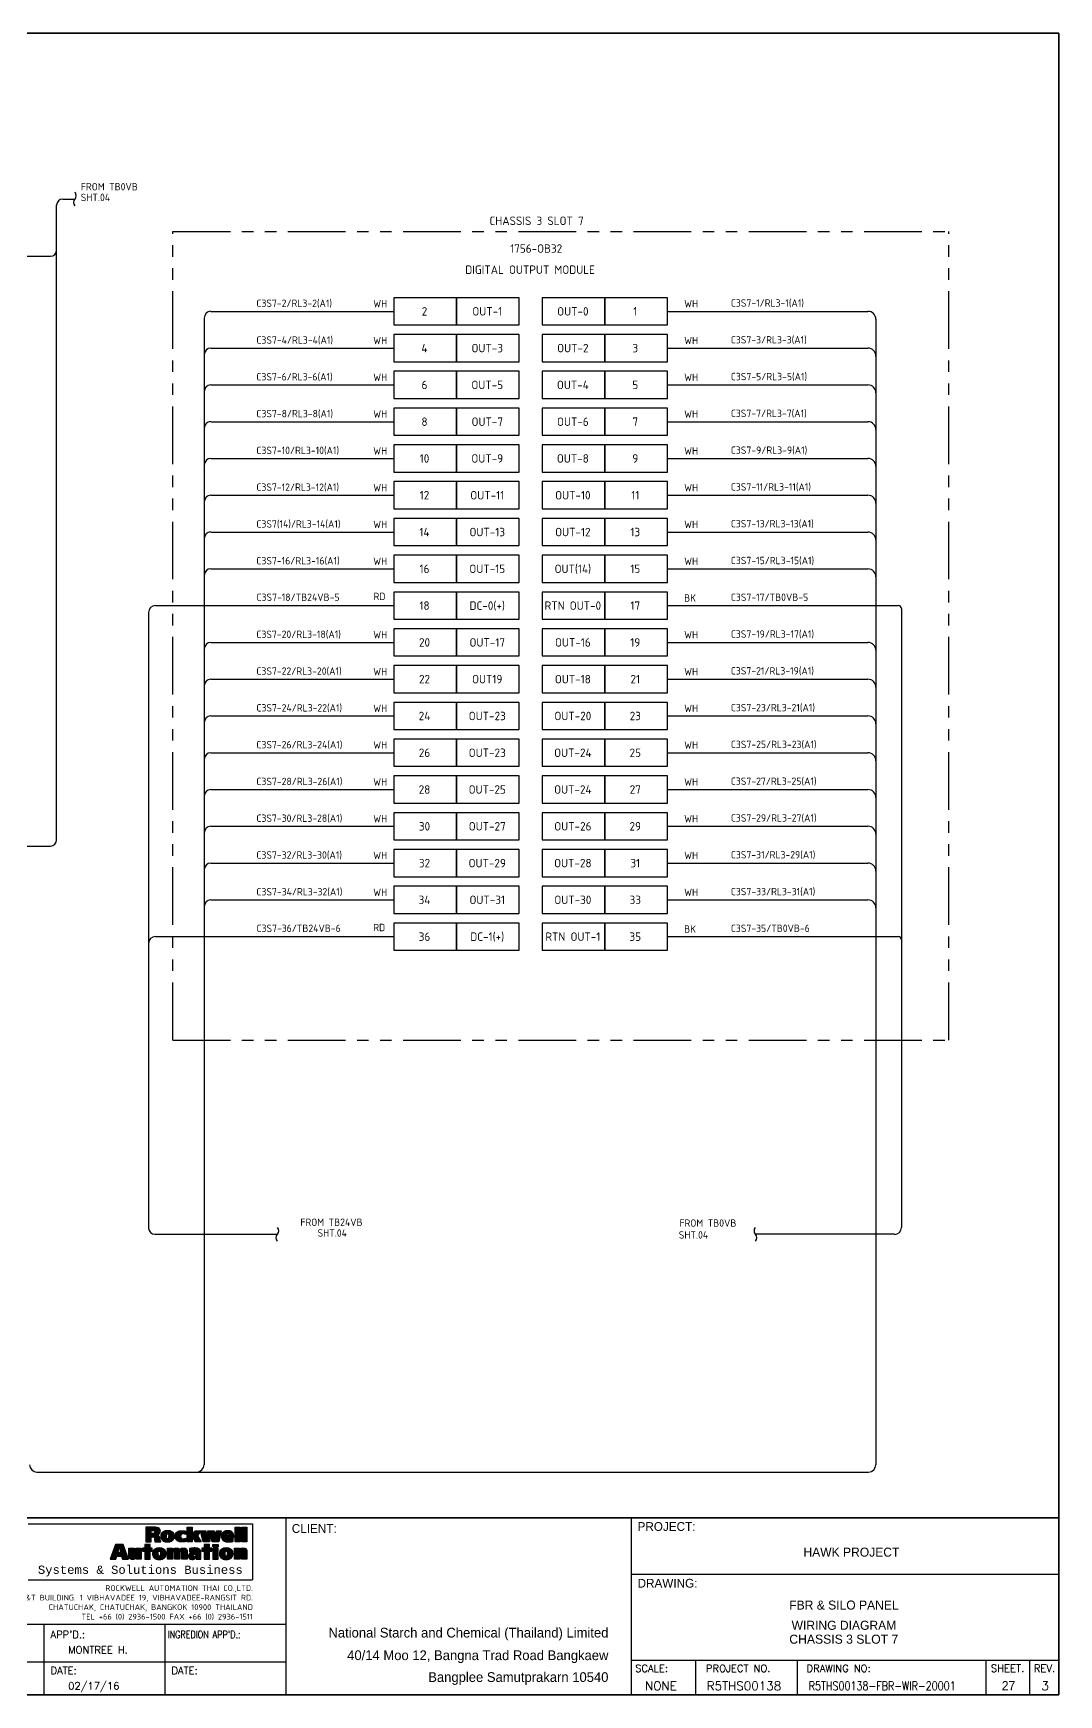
# Model space of a CAD drawing. Header units: inches. Extents: x 579627 to 667544, y 458630 to 507164.
# Drawn here: x 643703 to 645371, y 489908 to 492612 of the extents above; entities that cross this region are included whole.
import ezdxf
from ezdxf.enums import TextEntityAlignment as Align

# ---------------------------------------------------------------- set-up
doc = ezdxf.new("R2010")
doc.units = ezdxf.units.IN
doc.header["$MEASUREMENT"] = 0
doc.linetypes.add('PHANTOM2', pattern=[1.25, 0.625, -0.125, 0.125, -0.125, 0.125, -0.125])
for name, color, linetype in [('ASHADE', 7, 'Continuous'), ('GT_1', 9, 'Continuous'), ('HELPPOINT', 7, 'Continuous'), ('IE-EQUIP', 253, 'Continuous'), ('MEMBER', 7, 'Continuous'), ('RA_LOGO', 2, 'Continuous'), ('TITLE_BOX', 7, 'Continuous')]:
    doc.layers.add(name, color=color, linetype=linetype)
doc.styles.add('BOLD', font='monos.ttf')
doc.styles.add('HTX11', font='O8111901')
doc.styles.add('ISO3098B', font='ISO3098B.shx')
doc.styles.add('ROMANS', font='romans.shx', dxfattribs={"width": 0.85, "height": 25})
doc.styles.add('T1', font='browa.ttf', dxfattribs={"height": 1000})

# ---------------------------------------------------------------- blocks, each defined once
blk = doc.blocks.new('RA_LOGO1')
at = {"layer": 'RA_LOGO', "linetype": 'Continuous'}
h = blk.add_hatch(color=1, dxfattribs=at)
h.paths.add_polyline_path([(0.987, 0.539), (1.017, 0.539), (1.033, 0.538), (1.046, 0.533), (1.055, 0.521), (1.061, 0.505), (1.065, 0.484), (1.068, 0.461), (1.071, 0.439), (1.074, 0.42), (1.213, 0.42), (1.207, 0.439), (1.203, 0.46), (1.199, 0.482), (1.195, 0.504), (1.189, 0.526), (1.18, 0.545), (1.166, 0.562), (1.147, 0.575), (1.12, 0.583), (1.142, 0.59), (1.16, 0.598), (1.175, 0.609), (1.188, 0.621), (1.197, 0.637), (1.203, 0.655), (1.205, 0.677), (1.204, 0.694), (1.2, 0.709), (1.194, 0.723), (1.185, 0.734), (1.175, 0.744), (1.162, 0.752), (1.147, 0.759), (1.131, 0.763), (1.112, 0.767), (1.092, 0.769), (1.07, 0.77), (0.853, 0.77), (0.853, 0.42), (0.987, 0.42)])
h.paths.add_polyline_path([(0.981, 0.617), (0.981, 0.692), (1.018, 0.692), (1.044, 0.689), (1.063, 0.679), (1.071, 0.656), (1.066, 0.635), (1.054, 0.623), (1.036, 0.618), (1.016, 0.617)], flags=16)
h = blk.add_hatch(color=1, dxfattribs=at)
h.paths.add_polyline_path([(1.3, 0.676), (1.285, 0.67), (1.271, 0.663), (1.258, 0.654), (1.247, 0.644), (1.238, 0.633), (1.23, 0.62), (1.225, 0.606), (1.22, 0.591), (1.218, 0.574), (1.217, 0.556), (1.218, 0.538), (1.22, 0.522), (1.224, 0.506), (1.229, 0.492), (1.235, 0.479), (1.243, 0.467), (1.253, 0.456), (1.264, 0.447), (1.276, 0.438), (1.29, 0.431), (1.305, 0.425), (1.321, 0.421), (1.339, 0.417), (1.358, 0.415), (1.378, 0.415), (1.399, 0.415), (1.418, 0.417), (1.435, 0.421), (1.452, 0.425), (1.467, 0.431), (1.481, 0.438), (1.493, 0.447), (1.504, 0.456), (1.514, 0.467), (1.522, 0.479), (1.528, 0.492), (1.534, 0.506), (1.537, 0.522), (1.54, 0.538), (1.54, 0.556), (1.539, 0.574), (1.537, 0.591), (1.533, 0.606), (1.527, 0.62), (1.519, 0.633), (1.51, 0.644), (1.499, 0.654), (1.486, 0.663), (1.472, 0.67), (1.456, 0.676), (1.439, 0.681), (1.42, 0.684), (1.4, 0.686), (1.378, 0.687), (1.357, 0.686), (1.336, 0.684), (1.317, 0.681)])
h.paths.add_polyline_path([(1.36, 0.605), (1.378, 0.612), (1.396, 0.605), (1.404, 0.584), (1.406, 0.556), (1.405, 0.529), (1.401, 0.508), (1.393, 0.494), (1.378, 0.49), (1.364, 0.494), (1.356, 0.508), (1.352, 0.529), (1.351, 0.556), (1.353, 0.584)], flags=16)
for color, points in [(1, [(1.697, 0.575), (1.705, 0.591), (1.718, 0.603), (1.735, 0.61), (1.756, 0.612), (1.778, 0.61), (1.796, 0.606), (1.813, 0.599), (1.813, 0.676), (1.793, 0.681), (1.771, 0.684), (1.748, 0.686), (1.721, 0.687), (1.699, 0.686), (1.679, 0.684), (1.66, 0.681), (1.643, 0.676), (1.627, 0.67), (1.613, 0.663), (1.601, 0.654), (1.59, 0.644), (1.581, 0.633), (1.573, 0.62), (1.567, 0.606), (1.563, 0.591), (1.561, 0.574), (1.56, 0.556), (1.56, 0.538), (1.563, 0.522), (1.566, 0.506), (1.572, 0.492), (1.578, 0.479), (1.586, 0.467), (1.596, 0.456), (1.607, 0.447), (1.619, 0.438), (1.632, 0.431), (1.648, 0.425), (1.664, 0.421), (1.682, 0.417), (1.701, 0.415), (1.721, 0.415), (1.748, 0.415), (1.772, 0.418), (1.794, 0.422), (1.815, 0.428), (1.815, 0.505), (1.797, 0.496), (1.778, 0.491), (1.756, 0.49), (1.735, 0.492), (1.718, 0.5), (1.705, 0.514), (1.697, 0.531), (1.694, 0.554)]), (1, [(2.233, 0.42), (2.391, 0.42), (2.423, 0.598), (2.424, 0.598), (2.455, 0.42), (2.612, 0.42), (2.671, 0.681), (2.556, 0.681), (2.533, 0.511), (2.532, 0.511), (2.503, 0.681), (2.351, 0.681), (2.324, 0.511), (2.323, 0.511), (2.298, 0.681), (2.174, 0.681)]), (1, [(3.007, 0.42), (3.13, 0.42), (3.13, 0.769), (3.007, 0.769)]), (1, [(3.292, 0.769), (3.169, 0.769), (3.169, 0.42), (3.292, 0.42)]), (252, [(0.745, 0.265), (0.617, 0.265), (0.617, 0.112), (0.617, 0.096), (0.611, 0.082), (0.594, 0.076), (0.579, 0.082), (0.573, 0.096), (0.572, 0.112), (0.572, 0.265), (0.444, 0.265), (0.444, 0.081), (0.445, 0.062), (0.449, 0.046), (0.455, 0.031), (0.465, 0.018), (0.478, 0.008), (0.494, 0.001), (0.513, -0.004), (0.537, -0.006), (0.558, -0.004), (0.579, 0.001), (0.597, 0.011), (0.612, 0.026), (0.625, 0.047), (0.625, 0), (0.745, 0)]), (252, [(0.956, 0.191), (1.011, 0.191), (1.011, 0.265), (0.956, 0.265), (0.956, 0.355), (0.828, 0.355), (0.828, 0.265), (0.774, 0.265), (0.774, 0.191), (0.828, 0.191), (0.828, 0), (0.956, 0)]), (252, [(1.505, 0.153), (1.505, 0.169), (1.511, 0.183), (1.528, 0.189), (1.543, 0.183), (1.549, 0.169), (1.55, 0.153), (1.55, 0), (1.678, 0), (1.678, 0.153), (1.679, 0.169), (1.685, 0.183), (1.701, 0.189), (1.717, 0.183), (1.723, 0.169), (1.724, 0.153), (1.724, 0), (1.852, 0), (1.852, 0.159), (1.851, 0.173), (1.851, 0.187), (1.85, 0.202), (1.847, 0.215), (1.843, 0.228), (1.836, 0.24), (1.827, 0.25), (1.816, 0.259), (1.8, 0.265), (1.781, 0.269), (1.758, 0.271), (1.738, 0.269), (1.717, 0.264), (1.698, 0.255), (1.682, 0.242), (1.672, 0.225), (1.663, 0.242), (1.649, 0.255), (1.631, 0.264), (1.61, 0.269), (1.589, 0.271), (1.57, 0.27), (1.551, 0.266), (1.535, 0.259), (1.52, 0.249), (1.508, 0.236), (1.497, 0.217), (1.497, 0.265), (1.377, 0.265), (1.377, 0), (1.505, 0)]), (252, [(2.257, 0), (2.386, 0), (2.386, 0.191), (2.441, 0.191), (2.441, 0.265), (2.386, 0.265), (2.386, 0.355), (2.257, 0.355), (2.257, 0.265), (2.203, 0.265), (2.203, 0.191), (2.257, 0.191)]), (252, [(3.117, 0.153), (3.117, 0.169), (3.123, 0.183), (3.14, 0.189), (3.155, 0.183), (3.161, 0.169), (3.162, 0.153), (3.162, 0), (3.29, 0), (3.29, 0.184), (3.289, 0.203), (3.285, 0.219), (3.279, 0.234), (3.269, 0.247), (3.256, 0.257), (3.24, 0.265), (3.221, 0.269), (3.197, 0.271), (3.176, 0.269), (3.155, 0.263), (3.137, 0.253), (3.122, 0.239), (3.109, 0.217), (3.109, 0.265), (2.989, 0.265), (2.989, 0), (3.117, 0)])]:
    blk.add_hatch(color=color, dxfattribs=at).paths.add_polyline_path(points)
h = blk.add_hatch(color=1, dxfattribs=at)
h.paths.add_polyline_path([(1.973, 0.769), (1.847, 0.769), (1.847, 0.42), (1.973, 0.42), (1.973, 0.566)])
h.paths.add_polyline_path([(1.974, 0.566), (2.045, 0.42), (2.187, 0.42), (2.101, 0.566), (2.173, 0.681), (2.036, 0.681)])
h = blk.add_hatch(color=1, dxfattribs=at)
h.paths.add_polyline_path([(2.817, 0.415), (2.838, 0.415), (2.859, 0.415), (2.88, 0.416), (2.901, 0.418), (2.92, 0.421), (2.938, 0.425), (2.956, 0.43), (2.956, 0.497), (2.939, 0.49), (2.918, 0.485), (2.895, 0.482), (2.87, 0.481), (2.849, 0.482), (2.83, 0.485), (2.815, 0.493), (2.804, 0.504), (2.8, 0.521), (2.975, 0.521), (2.975, 0.536), (2.974, 0.555), (2.972, 0.572), (2.969, 0.589), (2.965, 0.605), (2.96, 0.619), (2.953, 0.632), (2.944, 0.645), (2.934, 0.655), (2.922, 0.665), (2.909, 0.673), (2.894, 0.679), (2.877, 0.683), (2.858, 0.686), (2.838, 0.687), (2.816, 0.686), (2.795, 0.684), (2.777, 0.681), (2.759, 0.676), (2.744, 0.67), (2.73, 0.663), (2.717, 0.654), (2.706, 0.644), (2.697, 0.633), (2.69, 0.62), (2.684, 0.606), (2.679, 0.591), (2.677, 0.574), (2.676, 0.556), (2.677, 0.538), (2.679, 0.522), (2.683, 0.507), (2.688, 0.492), (2.694, 0.479), (2.702, 0.467), (2.712, 0.456), (2.723, 0.447), (2.735, 0.438), (2.749, 0.431), (2.764, 0.425), (2.78, 0.421), (2.798, 0.417)])
h.paths.add_polyline_path([(2.799, 0.576), (2.801, 0.598), (2.811, 0.618), (2.834, 0.627), (2.855, 0.618), (2.864, 0.598), (2.865, 0.576)], flags=16)
h = blk.add_hatch(color=252, dxfattribs=at)
h.paths.add_polyline_path([(0.272, 0.077), (0.296, 0), (0.439, 0), (0.312, 0.355), (0.124, 0.355), (0, 0), (0.136, 0), (0.158, 0.077)])
h.paths.add_polyline_path([(0.255, 0.162), (0.177, 0.162), (0.216, 0.28)], flags=16)
h = blk.add_hatch(color=252, dxfattribs=at)
h.paths.add_polyline_path([(1.14, -0.003), (1.159, -0.005), (1.18, -0.006), (1.201, -0.005), (1.22, -0.003), (1.238, 0), (1.255, 0.005), (1.27, 0.011), (1.284, 0.018), (1.297, 0.027), (1.308, 0.036), (1.317, 0.047), (1.326, 0.06), (1.333, 0.073), (1.338, 0.087), (1.342, 0.103), (1.344, 0.12), (1.345, 0.137), (1.344, 0.156), (1.341, 0.173), (1.337, 0.188), (1.331, 0.203), (1.323, 0.216), (1.313, 0.227), (1.302, 0.238), (1.29, 0.246), (1.275, 0.254), (1.259, 0.26), (1.242, 0.265), (1.223, 0.268), (1.202, 0.27), (1.18, 0.271), (1.158, 0.27), (1.137, 0.268), (1.118, 0.265), (1.101, 0.26), (1.085, 0.254), (1.071, 0.246), (1.058, 0.238), (1.047, 0.227), (1.038, 0.216), (1.03, 0.203), (1.024, 0.188), (1.02, 0.173), (1.017, 0.156), (1.016, 0.137), (1.017, 0.12), (1.019, 0.103), (1.023, 0.087), (1.028, 0.073), (1.035, 0.06), (1.043, 0.047), (1.053, 0.036), (1.064, 0.027), (1.076, 0.018), (1.09, 0.011), (1.105, 0.005), (1.122, 0)])
h.paths.add_polyline_path([(1.165, 0.075), (1.157, 0.089), (1.153, 0.111), (1.152, 0.137), (1.154, 0.166), (1.162, 0.187), (1.18, 0.195), (1.198, 0.187), (1.207, 0.166), (1.208, 0.137), (1.207, 0.111), (1.204, 0.089), (1.195, 0.075), (1.18, 0.07)], flags=16)
h = blk.add_hatch(color=252, dxfattribs=at)
h.paths.add_polyline_path([(1.883, 0.052), (1.889, 0.036), (1.899, 0.023), (1.911, 0.012), (1.926, 0.004), (1.942, -0.001), (1.96, -0.005), (1.978, -0.006), (1.999, -0.004), (2.019, 0.001), (2.037, 0.01), (2.052, 0.022), (2.065, 0.04), (2.065, 0), (2.184, 0), (2.184, 0.161), (2.183, 0.18), (2.179, 0.197), (2.173, 0.212), (2.165, 0.225), (2.155, 0.236), (2.144, 0.245), (2.131, 0.252), (2.117, 0.258), (2.102, 0.263), (2.086, 0.266), (2.07, 0.268), (2.054, 0.27), (2.038, 0.271), (2.022, 0.271), (1.995, 0.27), (1.973, 0.269), (1.953, 0.266), (1.933, 0.261), (1.911, 0.256), (1.911, 0.181), (1.932, 0.19), (1.954, 0.197), (1.977, 0.202), (2, 0.204), (2.019, 0.203), (2.037, 0.2), (2.053, 0.194), (2.063, 0.183), (2.067, 0.165), (2.053, 0.167), (2.036, 0.168), (2.018, 0.169), (2, 0.168), (1.983, 0.167), (1.965, 0.164), (1.948, 0.16), (1.933, 0.154), (1.918, 0.147), (1.906, 0.137), (1.896, 0.125), (1.888, 0.11), (1.883, 0.092), (1.881, 0.072)])
h.paths.add_polyline_path([(1.998, 0.086), (2.007, 0.106), (2.028, 0.115), (2.055, 0.116), (2.067, 0.116), (2.067, 0.108), (2.063, 0.086), (2.05, 0.068), (2.028, 0.061), (2.011, 0.064), (2.001, 0.072)], flags=16)
h = blk.add_hatch(color=252, dxfattribs=at)
h.paths.add_polyline_path([(2.471, 0), (2.599, 0), (2.599, 0.264), (2.471, 0.264)])
h.paths.add_polyline_path([(2.599, 0.296), (2.599, 0.355), (2.471, 0.355), (2.471, 0.296)])
h = blk.add_hatch(color=252, dxfattribs=at)
h.paths.add_polyline_path([(2.751, -0.003), (2.77, -0.005), (2.791, -0.006), (2.811, -0.005), (2.831, -0.003), (2.849, 0), (2.865, 0.005), (2.881, 0.011), (2.895, 0.018), (2.907, 0.027), (2.918, 0.036), (2.928, 0.047), (2.936, 0.06), (2.943, 0.073), (2.948, 0.087), (2.952, 0.103), (2.955, 0.12), (2.955, 0.137), (2.954, 0.156), (2.952, 0.173), (2.947, 0.188), (2.941, 0.203), (2.934, 0.216), (2.924, 0.227), (2.913, 0.238), (2.9, 0.246), (2.886, 0.254), (2.87, 0.26), (2.852, 0.265), (2.833, 0.268), (2.813, 0.27), (2.791, 0.271), (2.769, 0.27), (2.748, 0.268), (2.729, 0.265), (2.711, 0.26), (2.695, 0.254), (2.681, 0.246), (2.669, 0.238), (2.658, 0.227), (2.648, 0.216), (2.64, 0.203), (2.634, 0.188), (2.63, 0.173), (2.628, 0.156), (2.627, 0.137), (2.627, 0.12), (2.63, 0.103), (2.633, 0.087), (2.639, 0.073), (2.645, 0.06), (2.654, 0.047), (2.663, 0.036), (2.674, 0.027), (2.687, 0.018), (2.701, 0.011), (2.716, 0.005), (2.733, 0)])
h.paths.add_polyline_path([(2.776, 0.075), (2.768, 0.089), (2.764, 0.111), (2.763, 0.137), (2.765, 0.166), (2.773, 0.187), (2.791, 0.195), (2.809, 0.187), (2.817, 0.166), (2.819, 0.137), (2.818, 0.111), (2.814, 0.089), (2.806, 0.075), (2.791, 0.07)], flags=16)
at = {"layer": 'RA_LOGO', "color": 1, "linetype": 'Continuous'}
for points in [[(1.147, 0.759), (1.131, 0.763), (1.112, 0.767), (1.092, 0.769), (1.07, 0.77), (0.853, 0.77), (0.853, 0.42), (0.987, 0.42), (0.987, 0.539), (1.017, 0.539), (1.033, 0.538), (1.046, 0.533), (1.055, 0.521), (1.061, 0.505), (1.065, 0.484), (1.068, 0.461), (1.071, 0.439), (1.074, 0.42), (1.213, 0.42), (1.207, 0.439), (1.203, 0.46), (1.199, 0.482), (1.195, 0.504), (1.189, 0.526), (1.18, 0.545), (1.166, 0.562), (1.147, 0.575), (1.121, 0.583), (1.121, 0.584), (1.142, 0.59), (1.16, 0.598), (1.175, 0.609), (1.188, 0.621), (1.197, 0.637), (1.203, 0.655), (1.205, 0.677), (1.204, 0.694), (1.2, 0.709), (1.194, 0.723), (1.185, 0.734), (1.175, 0.744), (1.162, 0.752)], [(1.016, 0.617), (0.981, 0.617), (0.981, 0.692), (1.018, 0.692), (1.044, 0.689), (1.063, 0.679), (1.071, 0.656), (1.066, 0.635), (1.054, 0.623), (1.036, 0.618)], [(1.456, 0.676), (1.439, 0.681), (1.42, 0.684), (1.4, 0.686), (1.378, 0.687), (1.357, 0.686), (1.336, 0.684), (1.317, 0.681), (1.3, 0.676), (1.285, 0.67), (1.271, 0.663), (1.258, 0.654), (1.247, 0.644), (1.238, 0.633), (1.23, 0.62), (1.225, 0.606), (1.22, 0.591), (1.218, 0.574), (1.217, 0.556), (1.217, 0.556), (1.218, 0.538), (1.22, 0.522), (1.224, 0.506), (1.229, 0.492), (1.235, 0.479), (1.243, 0.467), (1.253, 0.456), (1.264, 0.447), (1.276, 0.438), (1.29, 0.431), (1.305, 0.425), (1.321, 0.421), (1.339, 0.417), (1.358, 0.415), (1.378, 0.415), (1.399, 0.415), (1.418, 0.417), (1.435, 0.421), (1.452, 0.425), (1.467, 0.431), (1.481, 0.438), (1.493, 0.447), (1.504, 0.456), (1.514, 0.467), (1.522, 0.479), (1.528, 0.492), (1.534, 0.506), (1.537, 0.522), (1.54, 0.538), (1.54, 0.556), (1.539, 0.574), (1.537, 0.591), (1.533, 0.606), (1.527, 0.62), (1.519, 0.633), (1.51, 0.644), (1.499, 0.654), (1.486, 0.663), (1.472, 0.67)], [(1.351, 0.556), (1.353, 0.584), (1.36, 0.605), (1.378, 0.612), (1.396, 0.605), (1.404, 0.584), (1.406, 0.556), (1.405, 0.529), (1.401, 0.508), (1.393, 0.494), (1.378, 0.49), (1.364, 0.494), (1.356, 0.508), (1.352, 0.529)], [(1.679, 0.684), (1.699, 0.686), (1.721, 0.687), (1.748, 0.686), (1.771, 0.684), (1.793, 0.681), (1.813, 0.676), (1.813, 0.599), (1.796, 0.606), (1.778, 0.61), (1.756, 0.612), (1.735, 0.61), (1.718, 0.603), (1.705, 0.591), (1.697, 0.575), (1.694, 0.554), (1.697, 0.531), (1.705, 0.514), (1.718, 0.5), (1.735, 0.492), (1.756, 0.49), (1.778, 0.491), (1.797, 0.496), (1.815, 0.505), (1.815, 0.428), (1.794, 0.422), (1.772, 0.418), (1.748, 0.415), (1.721, 0.415), (1.701, 0.415), (1.682, 0.417), (1.664, 0.421), (1.648, 0.425), (1.632, 0.431), (1.619, 0.438), (1.607, 0.447), (1.596, 0.456), (1.586, 0.467), (1.578, 0.479), (1.572, 0.492), (1.566, 0.506), (1.563, 0.522), (1.56, 0.538), (1.56, 0.556), (1.561, 0.574), (1.563, 0.591), (1.567, 0.606), (1.573, 0.62), (1.581, 0.633), (1.59, 0.644), (1.601, 0.654), (1.613, 0.663), (1.627, 0.67), (1.643, 0.676), (1.66, 0.681)], [(1.973, 0.42), (1.847, 0.42), (1.847, 0.769), (1.973, 0.769), (1.973, 0.566), (1.974, 0.566), (1.973, 0.566)], [(2.045, 0.42), (1.974, 0.566), (2.036, 0.681), (2.173, 0.681), (2.101, 0.566), (2.187, 0.42)], [(2.455, 0.42), (2.424, 0.598), (2.423, 0.598), (2.391, 0.42), (2.233, 0.42), (2.174, 0.681), (2.298, 0.681), (2.323, 0.511), (2.324, 0.511), (2.351, 0.681), (2.503, 0.681), (2.532, 0.511), (2.533, 0.511), (2.556, 0.681), (2.671, 0.681), (2.612, 0.42)], [(2.817, 0.415), (2.838, 0.415), (2.859, 0.415), (2.88, 0.416), (2.901, 0.418), (2.92, 0.421), (2.938, 0.425), (2.956, 0.43), (2.956, 0.497), (2.939, 0.49), (2.918, 0.485), (2.895, 0.482), (2.87, 0.481), (2.849, 0.482), (2.83, 0.485), (2.815, 0.493), (2.804, 0.504), (2.8, 0.521), (2.975, 0.521), (2.975, 0.536), (2.974, 0.555), (2.972, 0.572), (2.969, 0.589), (2.965, 0.605), (2.96, 0.619), (2.953, 0.632), (2.944, 0.645), (2.934, 0.655), (2.922, 0.665), (2.909, 0.673), (2.894, 0.679), (2.877, 0.683), (2.858, 0.686), (2.838, 0.687), (2.816, 0.686), (2.795, 0.684), (2.777, 0.681), (2.759, 0.676), (2.744, 0.67), (2.73, 0.663), (2.717, 0.654), (2.706, 0.644), (2.697, 0.633), (2.69, 0.62), (2.684, 0.606), (2.679, 0.591), (2.677, 0.574), (2.676, 0.556), (2.676, 0.556), (2.677, 0.538), (2.679, 0.522), (2.683, 0.507), (2.688, 0.492), (2.694, 0.479), (2.702, 0.467), (2.712, 0.456), (2.723, 0.447), (2.735, 0.438), (2.749, 0.431), (2.764, 0.425), (2.78, 0.421), (2.798, 0.417)], [(2.865, 0.576), (2.799, 0.576), (2.801, 0.598), (2.811, 0.618), (2.834, 0.627), (2.855, 0.618), (2.864, 0.598)], [(3.007, 0.42), (3.007, 0.769), (3.13, 0.769), (3.13, 0.42)], [(3.169, 0.42), (3.169, 0.769), (3.292, 0.769), (3.292, 0.42)]]:
    blk.add_lwpolyline(points, close=True, dxfattribs=at)
at = {"layer": 'RA_LOGO', "color": 252, "linetype": 'Continuous'}
for points in [[(0.296, 0), (0.439, 0), (0.312, 0.355), (0.124, 0.355), (0, 0), (0.136, 0), (0.158, 0.077), (0.272, 0.077)], [(0.216, 0.279), (0.217, 0.279), (0.255, 0.162), (0.177, 0.162)], [(0.455, 0.031), (0.449, 0.046), (0.445, 0.062), (0.444, 0.081), (0.444, 0.265), (0.572, 0.265), (0.572, 0.112), (0.573, 0.096), (0.579, 0.082), (0.594, 0.076), (0.611, 0.082), (0.617, 0.096), (0.617, 0.112), (0.617, 0.265), (0.745, 0.265), (0.745, 0), (0.625, 0), (0.625, 0.045), (0.624, 0.045), (0.612, 0.026), (0.597, 0.011), (0.579, 0.001), (0.558, -0.004), (0.537, -0.006), (0.513, -0.004), (0.494, 0.001), (0.478, 0.008), (0.465, 0.018)], [(0.956, 0.191), (1.011, 0.191), (1.011, 0.265), (0.956, 0.265), (0.956, 0.355), (0.828, 0.355), (0.828, 0.265), (0.774, 0.265), (0.774, 0.191), (0.828, 0.191), (0.828, 0), (0.956, 0)], [(1.158, 0.27), (1.137, 0.268), (1.118, 0.265), (1.101, 0.26), (1.085, 0.254), (1.071, 0.246), (1.058, 0.238), (1.047, 0.227), (1.038, 0.216), (1.03, 0.203), (1.024, 0.188), (1.02, 0.173), (1.017, 0.156), (1.016, 0.137), (1.016, 0.137), (1.017, 0.12), (1.019, 0.103), (1.023, 0.087), (1.028, 0.073), (1.035, 0.06), (1.043, 0.047), (1.053, 0.036), (1.064, 0.027), (1.076, 0.018), (1.09, 0.011), (1.105, 0.005), (1.122, 0), (1.14, -0.003), (1.159, -0.005), (1.18, -0.006), (1.201, -0.005), (1.22, -0.003), (1.238, 0), (1.255, 0.005), (1.27, 0.011), (1.284, 0.018), (1.297, 0.027), (1.308, 0.036), (1.317, 0.047), (1.326, 0.06), (1.333, 0.073), (1.338, 0.087), (1.342, 0.103), (1.344, 0.12), (1.345, 0.137), (1.345, 0.137), (1.344, 0.156), (1.341, 0.173), (1.337, 0.188), (1.331, 0.203), (1.323, 0.216), (1.313, 0.227), (1.302, 0.238), (1.29, 0.246), (1.275, 0.254), (1.259, 0.26), (1.242, 0.265), (1.223, 0.268), (1.202, 0.27), (1.18, 0.271), (1.18, 0.271)], [(1.152, 0.137), (1.154, 0.166), (1.162, 0.187), (1.18, 0.195), (1.198, 0.187), (1.207, 0.166), (1.208, 0.137), (1.207, 0.111), (1.204, 0.089), (1.195, 0.075), (1.18, 0.07), (1.165, 0.075), (1.157, 0.089), (1.153, 0.111)], [(1.549, 0.169), (1.543, 0.183), (1.528, 0.189), (1.511, 0.183), (1.505, 0.169), (1.505, 0.153), (1.505, 0), (1.377, 0), (1.377, 0.265), (1.497, 0.265), (1.497, 0.219), (1.499, 0.219), (1.508, 0.236), (1.52, 0.249), (1.535, 0.259), (1.551, 0.266), (1.57, 0.27), (1.589, 0.271), (1.61, 0.269), (1.631, 0.264), (1.649, 0.255), (1.663, 0.242), (1.672, 0.226), (1.673, 0.226), (1.682, 0.242), (1.698, 0.255), (1.717, 0.264), (1.738, 0.269), (1.758, 0.271), (1.781, 0.269), (1.8, 0.265), (1.816, 0.259), (1.827, 0.25), (1.836, 0.24), (1.843, 0.228), (1.847, 0.215), (1.85, 0.202), (1.851, 0.187), (1.851, 0.173), (1.852, 0.159), (1.852, 0), (1.724, 0), (1.724, 0.153), (1.723, 0.169), (1.717, 0.183), (1.701, 0.189), (1.685, 0.183), (1.679, 0.169), (1.678, 0.153), (1.678, 0), (1.55, 0), (1.55, 0.153)], [(1.973, 0.269), (1.953, 0.266), (1.933, 0.261), (1.911, 0.256), (1.911, 0.181), (1.932, 0.19), (1.954, 0.197), (1.977, 0.202), (2, 0.204), (2.019, 0.203), (2.037, 0.2), (2.053, 0.194), (2.063, 0.183), (2.067, 0.165), (2.053, 0.167), (2.036, 0.168), (2.018, 0.169), (2, 0.168), (1.983, 0.167), (1.965, 0.164), (1.948, 0.16), (1.933, 0.154), (1.918, 0.147), (1.906, 0.137), (1.896, 0.125), (1.888, 0.11), (1.883, 0.092), (1.881, 0.072), (1.881, 0.072), (1.883, 0.052), (1.889, 0.036), (1.899, 0.023), (1.911, 0.012), (1.926, 0.004), (1.942, -0.001), (1.96, -0.005), (1.978, -0.006), (1.999, -0.004), (2.019, 0.001), (2.037, 0.01), (2.052, 0.022), (2.064, 0.038), (2.065, 0.038), (2.065, 0), (2.184, 0), (2.184, 0.161), (2.183, 0.18), (2.179, 0.197), (2.173, 0.212), (2.165, 0.225), (2.155, 0.236), (2.144, 0.245), (2.131, 0.252), (2.117, 0.258), (2.102, 0.263), (2.086, 0.266), (2.07, 0.268), (2.054, 0.27), (2.038, 0.271), (2.022, 0.271), (1.995, 0.27)], [(2.067, 0.108), (2.063, 0.086), (2.05, 0.068), (2.028, 0.061), (2.011, 0.064), (2.001, 0.072), (1.998, 0.086), (2.007, 0.106), (2.028, 0.115), (2.055, 0.116), (2.067, 0.116)], [(2.386, 0), (2.386, 0.191), (2.441, 0.191), (2.441, 0.265), (2.386, 0.265), (2.386, 0.355), (2.257, 0.355), (2.257, 0.265), (2.203, 0.265), (2.203, 0.191), (2.257, 0.191), (2.257, 0)], [(2.471, 0.296), (2.471, 0.355), (2.599, 0.355), (2.599, 0.296)], [(2.599, 0), (2.599, 0.264), (2.471, 0.264), (2.471, 0)], [(2.87, 0.26), (2.852, 0.265), (2.833, 0.268), (2.813, 0.27), (2.791, 0.271), (2.769, 0.27), (2.748, 0.268), (2.729, 0.265), (2.711, 0.26), (2.695, 0.254), (2.681, 0.246), (2.669, 0.238), (2.658, 0.227), (2.648, 0.216), (2.64, 0.203), (2.634, 0.188), (2.63, 0.173), (2.628, 0.156), (2.627, 0.137), (2.627, 0.137), (2.627, 0.12), (2.63, 0.103), (2.633, 0.087), (2.639, 0.073), (2.645, 0.06), (2.654, 0.047), (2.663, 0.036), (2.674, 0.027), (2.687, 0.018), (2.701, 0.011), (2.716, 0.005), (2.733, 0), (2.751, -0.003), (2.77, -0.005), (2.791, -0.006), (2.811, -0.005), (2.831, -0.003), (2.849, 0), (2.865, 0.005), (2.881, 0.011), (2.895, 0.018), (2.907, 0.027), (2.918, 0.036), (2.928, 0.047), (2.936, 0.06), (2.943, 0.073), (2.948, 0.087), (2.952, 0.103), (2.955, 0.12), (2.955, 0.137), (2.955, 0.137), (2.954, 0.156), (2.952, 0.173), (2.947, 0.188), (2.941, 0.203), (2.934, 0.216), (2.924, 0.227), (2.913, 0.238), (2.9, 0.246), (2.886, 0.254)], [(2.763, 0.137), (2.765, 0.166), (2.773, 0.187), (2.791, 0.195), (2.809, 0.187), (2.817, 0.166), (2.819, 0.137), (2.818, 0.111), (2.814, 0.089), (2.806, 0.075), (2.791, 0.07), (2.776, 0.075), (2.768, 0.089), (2.764, 0.111)], [(3.117, 0.169), (3.117, 0.153), (3.117, 0), (2.989, 0), (2.989, 0.265), (3.109, 0.265), (3.109, 0.219), (3.11, 0.219), (3.122, 0.239), (3.137, 0.253), (3.155, 0.263), (3.176, 0.269), (3.197, 0.271), (3.221, 0.269), (3.24, 0.265), (3.256, 0.257), (3.269, 0.247), (3.279, 0.234), (3.285, 0.219), (3.289, 0.203), (3.29, 0.184), (3.29, 0), (3.162, 0), (3.162, 0.153), (3.161, 0.169), (3.155, 0.183), (3.14, 0.189), (3.123, 0.183)]]:
    blk.add_lwpolyline(points, close=True, dxfattribs=at)
blk = doc.blocks.new('TPA')
at = {"color": 0}
for p, q in [((565225.5, 502262.6), (565640.1, 502262.6)), ((565640.1, 502262.6), (565640.1, 502159)), ((565225.5, 502159), (565640.1, 502159))]:
    blk.add_line(p, q, dxfattribs=at)
at = {"color": 4}
for p, q in [((566459.5, 502010.1), (566459.5, 501946.4)), ((566647.2, 502010.1), (566647.2, 501946.4))]:
    blk.add_line(p, q, dxfattribs=at)
at = {"color": 4, "ltscale": 0.5}
for p, q in [((566996.2, 502010.1), (566996.2, 501946.4)), ((566996.2, 502010.1), (566996.2, 501946.4)), ((567077.1, 502010.1), (567077.1, 501946.4)), ((567077.1, 502010.1), (567077.1, 501946.4))]:
    blk.add_line(p, q, dxfattribs=at)
at = {"layer": 'GT_1', "color": 4}
for p, q in [((566341, 501946.4), (566341, 502273.8)), ((566341, 501946.4), (566341, 502273.8)), ((566341, 502010.1), (567131, 502010.1))]:
    blk.add_line(p, q, dxfattribs=at)
at = {"layer": 'GT_1', "color": 4, "flags": 128}
for points in [[(565702.1, 501946.4), (565702.1, 502273.8)], [(566341, 501946.4), (566341, 502273.8)], [(565702.1, 502076.3), (564807.7, 502076.3)], [(565254.9, 501946.4), (565254.9, 502076.3)], [(565478.5, 501946.4), (565478.5, 502076.3)], [(565702.1, 502006.4), (564807.7, 502006.4)]]:
    blk.add_lwpolyline(points, dxfattribs=at)
at = {"layer": 'HELPPOINT', "color": 4, "lineweight": 35}
for p, q in [((562706.8, 505019.3), (567131, 505019.3)), ((562706.8, 505019.3), (567131, 505019.3)), ((567131, 505019.3), (567131, 501946.4)), ((567131, 505019.3), (567131, 501946.4)), ((567131, 501946.4), (562706.8, 501946.4)), ((567131, 501946.4), (562706.8, 501946.4))]:
    blk.add_line(p, q, dxfattribs=at)
at = {"layer": 'HELPPOINT', "color": 4}
for p, q in [((566341, 502169.7), (567131, 502169.7)), ((566341, 502169.7), (567131, 502169.7)), ((566341, 502010.1), (567131, 502010.1))]:
    blk.add_line(p, q, dxfattribs=at)
at = {"layer": 'MEMBER', "color": 4, "lineweight": 35}
blk.add_line((562706.8, 502273.8), (567131, 502273.8), dxfattribs=at)
blk.add_line((562706.8, 502273.8), (567131, 502273.8), dxfattribs=at)
at = {"layer": 'MEMBER', "color": 4}
for p, q in [((566341, 502169.7), (567131, 502169.7)), ((566341, 502169.7), (567131, 502169.7)), ((566341, 502010.1), (567131, 502010.1)), ((566341, 502010.1), (567131, 502010.1))]:
    blk.add_line(p, q, dxfattribs=at)
at = {"color": 0, "xscale": 76.7727272878401, "yscale": 76.77272728795651, "zscale": 76.772727288}
blk.add_blockref('RA_LOGO1', (565377.2, 502197.1), dxfattribs=at)
at = {"color": 4, "ltscale": 100, "style": 'HTX11'}
for s, p in [('HAWK PROJECT', (566747.6, 502210.2)), ('FBR & SILO PANEL', (566733.8, 502112.3)), ('WIRING DIAGRAM', (566733.8, 502074.9))]:
    blk.add_text(s, height=16.696, dxfattribs=at).set_placement(p, align=Align.MIDDLE_CENTER)
at = {"color": 0, "insert": (565243.3, 502185.3), "char_height": 15.355, "width": 438.272, "attachment_point": 1, "style": 'BOLD'}
blk.add_mtext('{\\W1.04;Systems & Solutions Business}', dxfattribs=at)
at = {"color": 4, "insert": (565640.9, 502148.9), "char_height": 10.5571, "width": 527.854, "attachment_point": 3, "style": 'ISO3098B'}
blk.add_mtext('ROCKWELL AUTOMATION THAI CO.,LTD.\\P22 FLOOR. TP&T BUILDING. 1 VIBHAVADEE 19, VIBHAVADEE-RANGSIT RD. CHATUCHAK, CHATUCHAK, BANGKOK 10900 THAILAND\\PTEL +66 (0) 2936-1500 FAX +66 (0) 2936-1511', dxfattribs=at)
at = {"style": 'HTX11'}
for tag, p in [('A', (566704.3, 502037.1)), ('B', (567038.2, 501963.3))]:
    blk.add_attdef(tag, text='', height=16.8, dxfattribs=at).set_placement(p, align=Align.MIDDLE_CENTER)
at = {"layer": 'GT_1', "color": 4, "style": 'HTX11'}
for s, p in [('CLIENT:', (565712.8, 502245.8)), ('PROJECT:', (566352.2, 502249.5)), ('DRAWING:', (566352.2, 502144.6))]:
    blk.add_text(s, height=16.19, dxfattribs=at).set_placement(p)
at = {"layer": 'MEMBER', "color": 4, "ltscale": 0.8, "style": 'ROMANS'}
for s, height, p in [("APP'D.:", 13.49, (565266.5, 502051.1)), ('MONTREE H.', 13.49, (565299.2, 502022.7)), ('SCALE:', 13.49, (566347.7, 501988.5)), ('PROJECT NO.', 13.495, (566478.7, 501988.5)), ('DRAWING NO:', 13.495, (566664.7, 501988.5)), ('SHEET.', 13.64, (567005.3, 501988.5)), ('REV.', 13.64, (567084.8, 501988.5)), ('DATE:', 13.49, (565266.5, 501984.5)), ('02/17/16', 13.49, (565299.2, 501956)), ('DATE:', 13.49, (565490.1, 501984.5)), ('NONE', 16.17, (566365.9, 501954.7)), ('R5THS00138', 16.17, (566480, 501954.7))]:
    blk.add_text(s, height=height, dxfattribs=at).set_placement(p)
at = {"layer": 'MEMBER', "color": 4, "ltscale": 0.8, "style": 'ROMANS', "width": 0.8}
for s, height, p in [("INGREDION APP'D.:", 13.495, (565483.3, 502051.1)), ('R5THS00138-FBR-WIR-20001', 16.175, (566668.8, 501954.7))]:
    blk.add_text(s, height=height, dxfattribs=at).set_placement(p)
at = {"layer": 'MEMBER', "color": 4, "ltscale": 0.8, "style": 'ROMANS'}
blk.add_text('3', height=16.2, dxfattribs=at).set_placement((567105.9, 501954.7), align=Align.CENTER)
at = {"layer": 'TITLE_BOX', "color": 7, "linetype": 'ByBlock', "style": 'T1'}
for s, p in [('National Starch and Chemical (Thailand) Limited', (566298.3, 502052.3)), ('40/14 Moo 12, Bangna Trad Road Bangkaew', (566298.3, 502010.5)), ('Bangplee Samutprakarn 10540', (566298.3, 501970.1))]:
    blk.add_text(s, height=18, dxfattribs=at).set_placement(p, align=Align.RIGHT)

msp = doc.modelspace()

# ---------------------------------------------------------------- linework, layer by layer
msp.add_line((643740.5, 491299), (643740.5, 492332))
at = {"color": 0}
for p, q in [((643750.5, 492342), (643770.7, 492342)), ((643458, 492249), (643730.5, 492249)), ((644734.8, 491680.3), (645110.3, 491680.3)), ((645115.3, 491675.3), (645115.3, 490668.1)), ((643458, 491289), (643730.5, 491289)), ((644734.8, 491141.5), (645110.3, 491141.5)), ((645104.2, 490657.1), (644878, 490657.1))]:
    msp.add_line(p, q, dxfattribs=at)
at = {"color": 4}
for p, q in [((643980.7, 492148.2), (643980.7, 490282.1)), ((643991.8, 492159.2), (644289.2, 492159.2)), ((644734.8, 492159.2), (645060.9, 492159.2)), ((645073.8, 492146.3), (645073.8, 490282.1)), ((643991.8, 492099.4), (644289.2, 492099.4)), ((644734.8, 492099.4), (645060.9, 492099.4)), ((643991.8, 492039.5), (644289.2, 492039.5)), ((644734.8, 492039.5), (645060.9, 492039.5)), ((643991.8, 491979.6), (644289.2, 491979.6)), ((644734.8, 491979.6), (645060.9, 491979.6)), ((643991.8, 491919.8), (644289.2, 491919.8)), ((644734.8, 491919.8), (645060.9, 491919.8)), ((643991.8, 491859.9), (644289.2, 491859.9)), ((644734.8, 491859.9), (645060.9, 491859.9)), ((643991.8, 491800), (644289.2, 491800)), ((644734.8, 491800), (645060.9, 491800)), ((643991.8, 491740.2), (644289.2, 491740.2)), ((644734.8, 491740.2), (645060.9, 491740.2)), ((643991.8, 491620.4), (644289.2, 491620.4)), ((644734.8, 491620.4), (645060.9, 491620.4)), ((643991.8, 491560.6), (644289.2, 491560.6)), ((644734.8, 491560.6), (645060.9, 491560.6)), ((643991.8, 491500.7), (644289.2, 491500.7)), ((644734.8, 491500.7), (645060.9, 491500.7)), ((643991.8, 491440.8), (644289.2, 491440.8)), ((644734.8, 491440.8), (645060.9, 491440.8)), ((643991.8, 491381), (644289.2, 491381)), ((644734.8, 491381), (645060.9, 491381)), ((643991.8, 491321.1), (644289.2, 491321.1)), ((644734.8, 491321.1), (645060.9, 491321.1)), ((643991.8, 491261.2), (644289.2, 491261.2)), ((644734.8, 491261.2), (645060.9, 491261.2)), ((643991.8, 491201.4), (644289.2, 491201.4)), ((644734.8, 491201.4), (645060.9, 491201.4)), ((643708.6, 490270.1), (645061.8, 490270.1))]:
    msp.add_line(p, q, dxfattribs=at)
at = {"color": 1}
for p, q in [((643901.5, 491680.3), (644289.2, 491680.3)), ((643890.4, 491669.2), (643890.4, 490667.1)), ((643901.5, 491141.5), (644289.2, 491141.5)), ((643900.4, 490657.1), (644100.1, 490657.1))]:
    msp.add_line(p, q, dxfattribs=at)
at = {"color": 0}
for points in [[(643770.7, 492330.9, -0.351), (643770.7, 492342, 0.351), (643770.7, 492353.1, -2.081666)], [(644878, 490646, 0.351), (644878, 490657.1, -0.351), (644878, 490668.2, 2.081666)]]:
    msp.add_lwpolyline(points, format="xyb", dxfattribs=at)
at = {"color": 1}
msp.add_lwpolyline([(644100.1, 490646, -0.351), (644100.1, 490657.1, 0.351), (644100.1, 490668.2, -2.081666)], format="xyb", dxfattribs=at)
for centre, start, end in [((643750.5, 492332), 90, 180), ((643730.5, 492259), 270, 0), ((643730.5, 491299), 270, 0)]:
    msp.add_arc(centre, 10, start, end)
at = {"color": 4}
for centre, radius, start, end in [((643991.8, 492148.2), 11.1, 90, 180), ((645060.9, 492146.3), 12.9, 0, 90), ((643991.8, 492088.3), 11.1, 90, 180), ((645060.9, 492086.4), 12.9, 0, 90), ((643991.8, 492028.4), 11.1, 90, 180), ((645060.9, 492026.6), 12.9, 0, 90), ((643991.8, 491968.6), 11.1, 90, 180), ((645060.9, 491966.7), 12.9, 0, 90), ((643991.8, 491908.7), 11.1, 90, 180), ((645060.9, 491906.8), 12.9, 0, 90), ((643991.8, 491848.8), 11.1, 90, 180), ((645060.9, 491847), 12.9, 0, 90), ((643991.8, 491789), 11.1, 90, 180), ((645060.9, 491787.1), 12.9, 0, 90), ((643991.8, 491729.1), 11.1, 90, 180), ((645060.9, 491727.2), 12.9, 0, 90), ((643991.8, 491609.4), 11.1, 90, 180), ((645060.9, 491607.5), 12.9, 0, 90), ((643991.8, 491549.5), 11.1, 90, 180), ((645060.9, 491547.6), 12.9, 0, 90), ((643991.8, 491489.6), 11.1, 90, 180), ((645060.9, 491487.8), 12.9, 0, 90), ((643991.8, 491429.8), 11.1, 90, 180), ((645060.9, 491427.9), 12.9, 0, 90), ((643991.8, 491369.9), 11.1, 90, 180), ((645060.9, 491368), 12.9, 0, 90), ((643991.8, 491310), 11.1, 90, 180), ((645060.9, 491308.2), 12.9, 0, 90), ((643991.8, 491250.2), 11.1, 90, 180), ((645060.9, 491248.3), 12.9, 0, 90), ((643991.8, 491190.3), 11.1, 90, 180), ((645060.9, 491188.4), 12.9, 0, 90), ((643708.6, 490282.1), 12, 180, 270), ((643968.7, 490282.1), 12, 270, 0), ((645061.8, 490282.1), 12, 270, 0)]:
    msp.add_arc(centre, radius, start, end, dxfattribs=at)
at = {"color": 1}
for centre, radius, start, end in [((643901.5, 491669.2), 11.1, 90, 180), ((643901.5, 491130.4), 11.1, 90, 180), ((643900.4, 490667.1), 10, 180, 270)]:
    msp.add_arc(centre, radius, start, end, dxfattribs=at)
at = {"color": 0}
for centre, radius, start, end in [((645110.3, 491675.3), 5, 0, 90), ((645110.3, 491136.5), 5, 0, 90), ((645104.2, 490668.1), 11.1, 270, 0)]:
    msp.add_arc(centre, radius, start, end, dxfattribs=at)
at = {"layer": 'ASHADE', "color": 4, "linetype": 'PHANTOM2', "ltscale": 150}
for p, q in [((643929.6, 490973.1), (643929.6, 492289.2)), ((643929.6, 492289.2), (645192.8, 492289.2)), ((645192.8, 490973.1), (645192.8, 492289.2)), ((643929.6, 490973.1), (645192.8, 490973.1))]:
    msp.add_line(p, q, dxfattribs=at)
at = {"layer": 'IE-EQUIP', "linetype": 'Continuous'}
for points in [[(644289.2, 492181.4), (644289.2, 492137.1), (644391.3, 492137.1), (644391.3, 492181.4)], [(644391.3, 492181.4), (644391.3, 492137.1), (644493.4, 492137.1), (644493.4, 492181.4)], [(644530.6, 492181.4), (644530.6, 492137.1), (644632.7, 492137.1), (644632.7, 492181.4)], [(644632.7, 492181.4), (644632.7, 492137.1), (644734.8, 492137.1), (644734.8, 492181.4)], [(644289.2, 492121.5), (644289.2, 492077.2), (644391.3, 492077.2), (644391.3, 492121.5)], [(644391.3, 492121.5), (644391.3, 492077.2), (644493.4, 492077.2), (644493.4, 492121.5)], [(644530.6, 492121.5), (644530.6, 492077.2), (644632.7, 492077.2), (644632.7, 492121.5)], [(644632.7, 492121.5), (644632.7, 492077.2), (644734.8, 492077.2), (644734.8, 492121.5)], [(644289.2, 492061.6), (644289.2, 492017.4), (644391.3, 492017.4), (644391.3, 492061.6)], [(644391.3, 492061.6), (644391.3, 492017.4), (644493.4, 492017.4), (644493.4, 492061.6)], [(644530.6, 492061.6), (644530.6, 492017.4), (644632.7, 492017.4), (644632.7, 492061.6)], [(644632.7, 492061.6), (644632.7, 492017.4), (644734.8, 492017.4), (644734.8, 492061.6)], [(644289.2, 492001.8), (644289.2, 491957.5), (644391.3, 491957.5), (644391.3, 492001.8)], [(644391.3, 492001.8), (644391.3, 491957.5), (644493.4, 491957.5), (644493.4, 492001.8)], [(644530.6, 492001.8), (644530.6, 491957.5), (644632.7, 491957.5), (644632.7, 492001.8)], [(644632.7, 492001.8), (644632.7, 491957.5), (644734.8, 491957.5), (644734.8, 492001.8)], [(644289.2, 491941.9), (644289.2, 491897.6), (644391.3, 491897.6), (644391.3, 491941.9)], [(644391.3, 491941.9), (644391.3, 491897.6), (644493.4, 491897.6), (644493.4, 491941.9)], [(644530.6, 491941.9), (644530.6, 491897.6), (644632.7, 491897.6), (644632.7, 491941.9)], [(644632.7, 491941.9), (644632.7, 491897.6), (644734.8, 491897.6), (644734.8, 491941.9)], [(644289.2, 491882), (644289.2, 491837.8), (644391.3, 491837.8), (644391.3, 491882)], [(644391.3, 491882), (644391.3, 491837.8), (644493.4, 491837.8), (644493.4, 491882)], [(644530.6, 491882), (644530.6, 491837.8), (644632.7, 491837.8), (644632.7, 491882)], [(644632.7, 491882), (644632.7, 491837.8), (644734.8, 491837.8), (644734.8, 491882)], [(644289.2, 491822.2), (644289.2, 491777.9), (644391.3, 491777.9), (644391.3, 491822.2)], [(644391.3, 491822.2), (644391.3, 491777.9), (644493.4, 491777.9), (644493.4, 491822.2)], [(644530.6, 491822.2), (644530.6, 491777.9), (644632.7, 491777.9), (644632.7, 491822.2)], [(644632.7, 491822.2), (644632.7, 491777.9), (644734.8, 491777.9), (644734.8, 491822.2)], [(644289.2, 491762.3), (644289.2, 491718), (644391.3, 491718), (644391.3, 491762.3)], [(644391.3, 491762.3), (644391.3, 491718), (644493.4, 491718), (644493.4, 491762.3)], [(644530.6, 491762.3), (644530.6, 491718), (644632.7, 491718), (644632.7, 491762.3)], [(644632.7, 491762.3), (644632.7, 491718), (644734.8, 491718), (644734.8, 491762.3)], [(644289.2, 491702.4), (644289.2, 491658.2), (644391.3, 491658.2), (644391.3, 491702.4)], [(644391.3, 491702.4), (644391.3, 491658.2), (644493.4, 491658.2), (644493.4, 491702.4)], [(644530.6, 491702.4), (644530.6, 491658.2), (644632.7, 491658.2), (644632.7, 491702.4)], [(644632.7, 491702.4), (644632.7, 491658.2), (644734.8, 491658.2), (644734.8, 491702.4)], [(644289.2, 491642.6), (644289.2, 491598.3), (644391.3, 491598.3), (644391.3, 491642.6)], [(644391.3, 491642.6), (644391.3, 491598.3), (644493.4, 491598.3), (644493.4, 491642.6)], [(644530.6, 491642.6), (644530.6, 491598.3), (644632.7, 491598.3), (644632.7, 491642.6)], [(644632.7, 491642.6), (644632.7, 491598.3), (644734.8, 491598.3), (644734.8, 491642.6)], [(644289.2, 491582.7), (644289.2, 491538.4), (644391.3, 491538.4), (644391.3, 491582.7)], [(644391.3, 491582.7), (644391.3, 491538.4), (644493.4, 491538.4), (644493.4, 491582.7)], [(644530.6, 491582.7), (644530.6, 491538.4), (644632.7, 491538.4), (644632.7, 491582.7)], [(644632.7, 491582.7), (644632.7, 491538.4), (644734.8, 491538.4), (644734.8, 491582.7)], [(644289.2, 491522.8), (644289.2, 491478.6), (644391.3, 491478.6), (644391.3, 491522.8)], [(644391.3, 491522.8), (644391.3, 491478.6), (644493.4, 491478.6), (644493.4, 491522.8)], [(644530.6, 491522.8), (644530.6, 491478.6), (644632.7, 491478.6), (644632.7, 491522.8)], [(644632.7, 491522.8), (644632.7, 491478.6), (644734.8, 491478.6), (644734.8, 491522.8)], [(644289.2, 491463), (644289.2, 491418.7), (644391.3, 491418.7), (644391.3, 491463)], [(644391.3, 491463), (644391.3, 491418.7), (644493.4, 491418.7), (644493.4, 491463)], [(644530.6, 491463), (644530.6, 491418.7), (644632.7, 491418.7), (644632.7, 491463)], [(644632.7, 491463), (644632.7, 491418.7), (644734.8, 491418.7), (644734.8, 491463)], [(644289.2, 491403.1), (644289.2, 491358.8), (644391.3, 491358.8), (644391.3, 491403.1)], [(644391.3, 491403.1), (644391.3, 491358.8), (644493.4, 491358.8), (644493.4, 491403.1)], [(644530.6, 491403.1), (644530.6, 491358.8), (644632.7, 491358.8), (644632.7, 491403.1)], [(644632.7, 491403.1), (644632.7, 491358.8), (644734.8, 491358.8), (644734.8, 491403.1)], [(644289.2, 491343.2), (644289.2, 491299), (644391.3, 491299), (644391.3, 491343.2)], [(644391.3, 491343.2), (644391.3, 491299), (644493.4, 491299), (644493.4, 491343.2)], [(644530.6, 491343.2), (644530.6, 491299), (644632.7, 491299), (644632.7, 491343.2)], [(644632.7, 491343.2), (644632.7, 491299), (644734.8, 491299), (644734.8, 491343.2)], [(644289.2, 491283.4), (644289.2, 491239.1), (644391.3, 491239.1), (644391.3, 491283.4)], [(644391.3, 491283.4), (644391.3, 491239.1), (644493.4, 491239.1), (644493.4, 491283.4)], [(644530.6, 491283.4), (644530.6, 491239.1), (644632.7, 491239.1), (644632.7, 491283.4)], [(644632.7, 491283.4), (644632.7, 491239.1), (644734.8, 491239.1), (644734.8, 491283.4)], [(644289.2, 491223.5), (644289.2, 491179.2), (644391.3, 491179.2), (644391.3, 491223.5)], [(644391.3, 491223.5), (644391.3, 491179.2), (644493.4, 491179.2), (644493.4, 491223.5)], [(644530.6, 491223.5), (644530.6, 491179.2), (644632.7, 491179.2), (644632.7, 491223.5)], [(644632.7, 491223.5), (644632.7, 491179.2), (644734.8, 491179.2), (644734.8, 491223.5)], [(644289.2, 491163.6), (644289.2, 491119.4), (644391.3, 491119.4), (644391.3, 491163.6)], [(644391.3, 491163.6), (644391.3, 491119.4), (644493.4, 491119.4), (644493.4, 491163.6)], [(644530.6, 491163.6), (644530.6, 491119.4), (644632.7, 491119.4), (644632.7, 491163.6)], [(644632.7, 491163.6), (644632.7, 491119.4), (644734.8, 491119.4), (644734.8, 491163.6)]]:
    msp.add_lwpolyline(points, close=True, dxfattribs=at)

# ---------------------------------------------------------------- block references
ref = msp.add_blockref('TPA', (146296.1, 48194.8), dxfattribs=dict(xscale=0.8800000000046566, yscale=0.8800000000046566, zscale=0.8800000000000001))
ref.add_attrib('SHT', '27', dxfattribs={"height": 14.82, "style": 'HTX11'}).set_placement((645289.7, 489922.5), align=Align.MIDDLE_CENTER)
ref.add_attrib('B', 'CHASSIS 3 SLOT 7', dxfattribs={"height": 14.821, "style": 'HTX11'}).set_placement((645021.6, 489998.1), align=Align.MIDDLE_CENTER)

# ---------------------------------------------------------------- texts
at = {"color": 0, "style": 'ISO3098B'}
for s, p in [('FROM TB0VB', (643780.1, 492356)), ('SHT.04', (643779.9, 492338.6)), ('BK', (644761.9, 491686.6)), ('C3S7-17/TB0VB-5', (644837.8, 491687.9)), ('BK', (644761.9, 491147.8)), ('C3S7-35/TB0VB-6', (644837.8, 491149.1)), ('FROM TB0VB', (644754.2, 490669.3)), ('SHT.04', (644753.1, 490650))]:
    msp.add_text(s, height=12, dxfattribs=at).set_placement(p)
at = {"color": 2, "style": 'ISO3098B'}
for s, p in [('CHASSIS 3 SLOT 7', (644521.7, 492306.6)), ('1756-OB32', (644521, 492261.4)), ('DIGITAL OUTPUT MODULE', (644511.1, 492227)), ('2', (644339.3, 492159.2)), ('OUT-1', (644441.4, 492159.2)), ('OUT-0', (644580.7, 492159.2)), ('1', (644682.3, 492159.2)), ('4', (644339.3, 492099.4)), ('OUT-3', (644441.4, 492099.4)), ('OUT-2', (644580.7, 492099.4)), ('3', (644682.3, 492099.4)), ('6', (644339.3, 492039.5)), ('OUT-5', (644441.4, 492039.5)), ('OUT-4', (644580.7, 492039.5)), ('5', (644682.3, 492039.5)), ('8', (644339.3, 491979.6)), ('OUT-7', (644441.4, 491979.6)), ('OUT-6', (644580.7, 491979.6)), ('7', (644682.3, 491979.6)), ('10', (644339.3, 491919.8)), ('OUT-9', (644441.4, 491919.8)), ('OUT-8', (644580.7, 491919.8)), ('9', (644682.3, 491919.8)), ('12', (644339.3, 491859.9)), ('OUT-11', (644441.4, 491859.9)), ('OUT-10', (644580.7, 491859.9)), ('11', (644682.3, 491859.9)), ('14', (644339.3, 491800)), ('OUT-13', (644441.4, 491800)), ('OUT-12', (644580.7, 491800)), ('13', (644682.3, 491800)), ('16', (644339.3, 491740.2)), ('OUT-15', (644441.4, 491740.2)), ('OUT(14)', (644580.7, 491740.2)), ('15', (644682.3, 491740.2)), ('18', (644339.3, 491680.3)), ('DC-0(+)', (644441.4, 491680.3)), ('RTN OUT-0', (644580.7, 491680.3)), ('17', (644682.3, 491680.3)), ('20', (644339.3, 491620.4)), ('OUT-17', (644441.4, 491620.4)), ('OUT-16', (644580.7, 491620.4)), ('19', (644682.3, 491620.4)), ('22', (644339.3, 491560.6)), ('OUT19', (644441.4, 491560.6)), ('OUT-18', (644580.7, 491560.6)), ('21', (644682.3, 491560.6)), ('24', (644339.3, 491500.7)), ('OUT-23', (644441.4, 491500.7)), ('OUT-20', (644580.7, 491500.7)), ('23', (644682.3, 491500.7)), ('26', (644339.3, 491440.8)), ('OUT-23', (644441.4, 491440.8)), ('OUT-24', (644580.7, 491440.8)), ('25', (644682.3, 491440.8)), ('28', (644339.3, 491381)), ('OUT-25', (644441.4, 491381)), ('OUT-24', (644580.7, 491381)), ('27', (644682.3, 491381)), ('30', (644339.3, 491321.1)), ('OUT-27', (644441.4, 491321.1)), ('OUT-26', (644580.7, 491321.1)), ('29', (644682.3, 491321.1)), ('32', (644339.3, 491261.2)), ('OUT-29', (644441.4, 491261.2)), ('OUT-28', (644580.7, 491261.2)), ('31', (644682.3, 491261.2)), ('34', (644339.3, 491201.4)), ('OUT-31', (644441.4, 491201.4)), ('OUT-30', (644580.7, 491201.4)), ('33', (644682.3, 491201.4)), ('36', (644339.3, 491141.5)), ('DC-1(+)', (644441.4, 491141.5)), ('RTN OUT-1', (644580.7, 491141.5)), ('35', (644682.3, 491141.5))]:
    msp.add_text(s, height=13.8, dxfattribs=at).set_placement(p, align=Align.MIDDLE)
at = {"color": 4, "style": 'ISO3098B'}
for s, p in [('C3S7-2/RL3-2(A1)', (644065.7, 492166.4)), ('WH', (644255.9, 492165.6)), ('WH', (644761.9, 492165.6)), ('C3S7-1/RL3-1(A1)', (644837.8, 492166.8)), ('C3S7-4/RL3-4(A1)', (644065.7, 492106.5)), ('WH', (644255.9, 492105.7)), ('WH', (644761.9, 492105.7)), ('C3S7-3/RL3-3(A1)', (644837.8, 492106.9)), ('C3S7-6/RL3-6(A1)', (644065.7, 492046.7)), ('C3S7-5/RL3-5(A1)', (644837.8, 492047.1)), ('WH', (644255.9, 492045.8)), ('WH', (644761.9, 492045.8)), ('C3S7-8/RL3-8(A1)', (644065.7, 491986.8)), ('WH', (644255.9, 491986)), ('WH', (644761.9, 491986)), ('C3S7-7/RL3-7(A1)', (644837.8, 491987.2)), ('C3S7-10/RL3-10(A1)', (644065.7, 491926.9)), ('WH', (644255.9, 491926.1)), ('WH', (644761.9, 491926.1)), ('C3S7-9/RL3-9(A1)', (644837.8, 491927.3)), ('C3S7-12/RL3-12(A1)', (644065.7, 491867.1)), ('WH', (644255.9, 491866.2)), ('WH', (644761.9, 491866.2)), ('C3S7-11/RL3-11(A1)', (644837.8, 491867.5)), ('C3S7(14)/RL3-14(A1)', (644065.7, 491807.2)), ('WH', (644255.9, 491806.4)), ('WH', (644761.9, 491806.4)), ('C3S7-13/RL3-13(A1)', (644837.8, 491807.6)), ('C3S7-16/RL3-16(A1)', (644065.7, 491747.3)), ('WH', (644255.9, 491746.5)), ('WH', (644761.9, 491746.5)), ('C3S7-15/RL3-15(A1)', (644837.8, 491747.7)), ('C3S7-20/RL3-18(A1)', (644065.7, 491627.6)), ('WH', (644255.9, 491626.8)), ('WH', (644761.9, 491626.8)), ('C3S7-19/RL3-17(A1)', (644837.8, 491628)), ('C3S7-22/RL3-20(A1)', (644065.7, 491567.7)), ('WH', (644255.9, 491566.9)), ('WH', (644761.9, 491566.9)), ('C3S7-21/RL3-19(A1)', (644837.8, 491568.1)), ('C3S7-24/RL3-22(A1)', (644065.7, 491507.9)), ('WH', (644255.9, 491507)), ('WH', (644761.9, 491507)), ('C3S7-23/RL3-21(A1)', (644837.8, 491508.3)), ('C3S7-26/RL3-24(A1)', (644065.7, 491448)), ('WH', (644255.9, 491447.2)), ('WH', (644761.9, 491447.2)), ('C3S7-25/RL3-23(A1)', (644837.8, 491448.4)), ('C3S7-28/RL3-26(A1)', (644065.7, 491388.1)), ('WH', (644255.9, 491387.3)), ('WH', (644761.9, 491387.3)), ('C3S7-27/RL3-25(A1)', (644837.8, 491388.5)), ('C3S7-30/RL3-28(A1)', (644065.7, 491328.3)), ('WH', (644255.9, 491327.4)), ('WH', (644761.9, 491327.4)), ('C3S7-29/RL3-27(A1)', (644837.8, 491328.7)), ('C3S7-32/RL3-30(A1)', (644065.7, 491268.4)), ('WH', (644255.9, 491267.6)), ('WH', (644761.9, 491267.6)), ('C3S7-31/RL3-29(A1)', (644837.8, 491268.8)), ('C3S7-34/RL3-32(A1)', (644065.7, 491208.5)), ('C3S7-33/RL3-31(A1)', (644837.8, 491208.9)), ('WH', (644255.9, 491207.7)), ('WH', (644761.9, 491207.7))]:
    msp.add_text(s, height=12, dxfattribs=at).set_placement(p)
at = {"color": 1, "style": 'ISO3098B'}
for s, p in [('C3S7-18/TB24VB-5', (644065.9, 491687.9)), ('RD', (644256.3, 491689.2)), ('C3S7-36/TB24VB-6', (644065.9, 491149.1)), ('RD', (644255.9, 491150.4)), ('FROM TB24VB', (644137.3, 490670.7)), ('SHT.04', (644165.3, 490653.2))]:
    msp.add_text(s, height=12, dxfattribs=at).set_placement(p)

doc.saveas('drawing.dxf')
